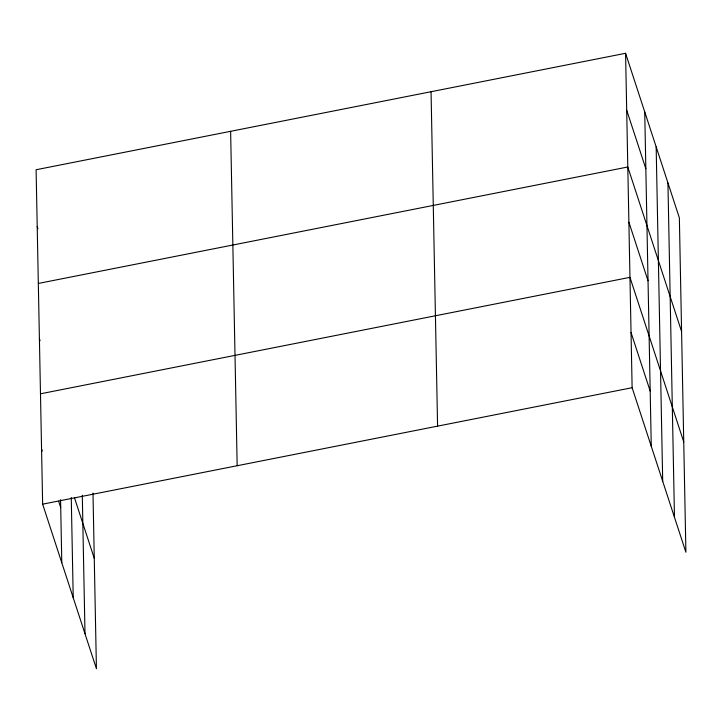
<?xml version="1.0" encoding="UTF-8"?>
<svg xmlns="http://www.w3.org/2000/svg" width="722" height="722" viewBox="0 0 722 722"><rect width="100%" height="100%" fill="white"/><g stroke="black" fill="none" stroke-linecap="round" stroke-linejoin="round"><path stroke-width="1.08" d="M625.577 53.293L632.12 387.705L685.9 552.258L679.357 217.836L625.577 53.293L36.1 169.742L42.643 504.164L96.423 668.707L92.985 493.045M38.32 283.448L627.797 166.99L681.586 331.542M40.486 393.806L629.954 277.347L683.743 441.9M42.643 504.164L632.12 387.705M626.687 110.141L645.847 168.74M628.88 222.168L648.031 280.777M631.037 332.526L650.197 391.134M37.21 226.6L37.905 228.73M39.403 338.627L40.098 340.757M74.528 497.963L94.266 558.35M41.56 448.985L42.255 451.115M58.626 501.194L60.72 507.584M667.931 182.874L674.474 517.295M656.163 146.855L662.697 481.276M644.728 111.892L651.271 446.313M431.052 91.721L437.586 426.133M230.625 131.314L237.168 465.735M82.29 495.238L84.997 633.754M71.261 497.503L73.22 597.726M60.567 499.705L61.794 562.763"/></g></svg>
